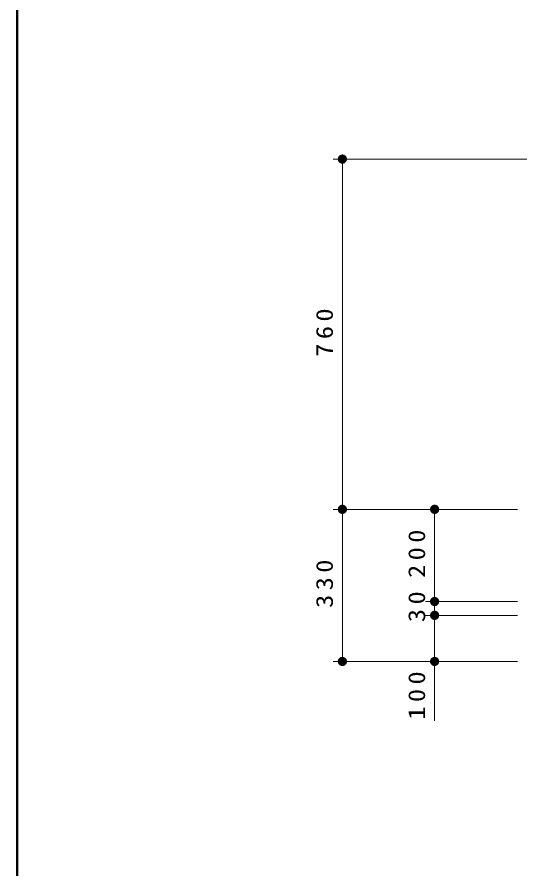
# Model space of a CAD drawing. Units: millimetres on the paper, scale 1:20. Extents: x -365 to 12, y -47 to 257.
# Drawn here: x -365 to -310.5, y 59.1 to 151.5 of the extents above; entities that cross this region are included whole.
import ezdxf

# ---------------------------------------------------------------- set-up
doc = ezdxf.new("R2010")
doc.units = ezdxf.units.MM
doc.layers.add('LY_1', color=7, linetype='Continuous', lineweight=25)
doc.layers.add('LY_2', color=7, linetype='Continuous', lineweight=13)
doc.styles.add('ＭＳ ゴシック', font='')
doc.styles.get('ＭＳ ゴシック').set_extended_font_data('MS Gothic')

# ---------------------------------------------------------------- blocks, each defined once
blk = doc.blocks.new('filled_dot')
at = {"color": 0, "linetype": 'Continuous', "lineweight": -2, "const_width": 1.25}
blk.add_lwpolyline([(-0.625, 0, 1), (0.625, 0, 1)], format="xyb", close=True, dxfattribs=at)

msp = doc.modelspace()

# ---------------------------------------------------------------- linework, layer by layer
at = {"layer": 'LY_1', "lineweight": 13}
for p, q in [((-309.229, 136.086), (-330.729, 136.086)), ((-329.729, 98.086), (-329.729, 136.086)), ((-310.729, 98.086), (-330.729, 98.086)), ((-329.729, 81.586), (-329.729, 98.086)), ((-319.729, 88.086), (-319.729, 98.086)), ((-310.729, 88.086), (-320.729, 88.086)), ((-319.729, 86.586), (-319.729, 88.086)), ((-310.729, 86.586), (-320.729, 86.586)), ((-319.729, 75.124), (-319.729, 86.586)), ((-310.729, 81.586), (-330.729, 81.586))]:
    msp.add_line(p, q, dxfattribs=at)
at = {"layer": 'LY_2', "lineweight": 50}
msp.add_line((-365, 257), (-365, 0), dxfattribs=at)

# ---------------------------------------------------------------- block references
at = {"layer": 'LY_1', "lineweight": 13, "xscale": 0.4, "yscale": 0.4}
for p, rotation in [((-329.729, 136.086), 270), ((-329.729, 98.086), 270), ((-319.729, 98.086), 270), ((-319.729, 88.086), 270), ((-319.729, 86.586), 270), ((-329.729, 81.586), 90), ((-319.729, 81.586), 90)]:
    msp.add_blockref('filled_dot', p, dxfattribs=dict(at, rotation=rotation))

# ---------------------------------------------------------------- texts
at = {"layer": 'LY_1', "char_height": 1.833, "attachment_point": 8, "rotation": 90, "style": 'ＭＳ ゴシック'}
for s, insert in [('\\T1.33;\\W1.15;760', (-330.729, 117.501)), ('\\T1.33;\\W1.15;200', (-320.729, 93.503)), ('\\T1.33;\\W1.15;330', (-330.729, 90.251)), ('\\T1.34;\\W1.15;30', (-320.729, 87.764)), ('\\T1.33;\\W1.15;100', (-320.729, 78.124))]:
    msp.add_mtext(s, dxfattribs=dict(at, insert=insert))

doc.saveas('drawing.dxf')
